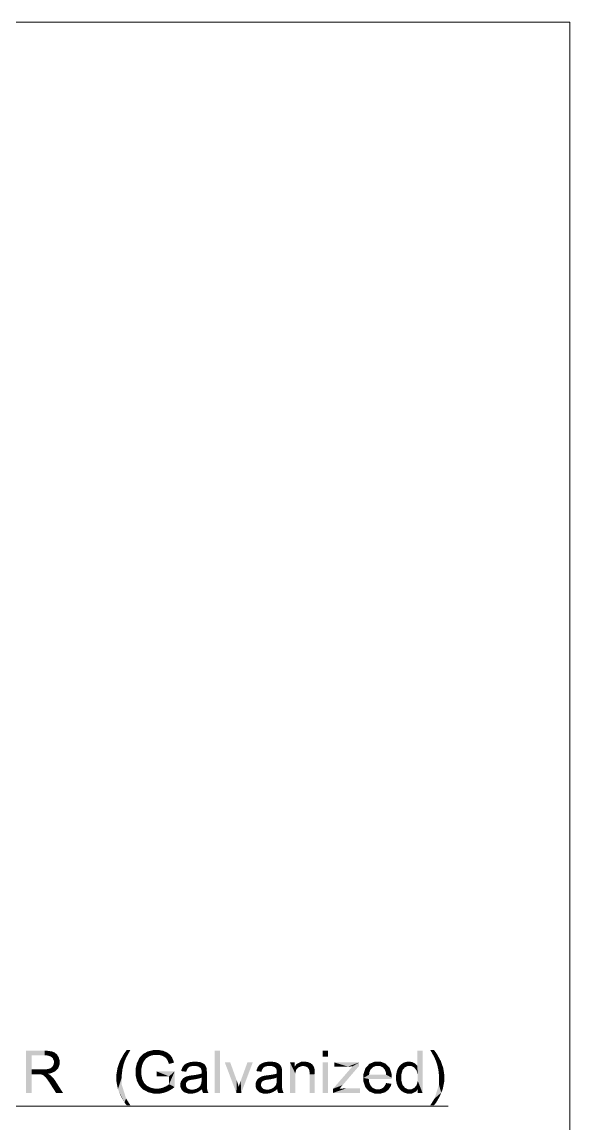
# Model space of a CAD drawing. Header units: millimetres. Extents: x 2 to 579, y 1 to 405.
# Drawn here: x 201.74 to 212.97, y 136.98 to 159.59 of the extents above; entities that cross this region are included whole.
import ezdxf

# ---------------------------------------------------------------- set-up
doc = ezdxf.new("R2010")
doc.units = ezdxf.units.MM
doc.linetypes.add('XKITLINE00', pattern=[0])
doc.layers.add('LinkedObject', color=7, linetype='Continuous', lineweight=0)

# ---------------------------------------------------------------- blocks, each defined once
blk = doc.blocks.new('*A4')
at = {"layer": 'LinkedObject'}
for points in [[(201.935, 138.101), (201.821, 137.618), (201.821, 138.482)], [(201.821, 138.482), (201.935, 138.387), (201.935, 138.101)], [(202.208, 138.387), (201.821, 138.482), (202.203, 138.482)], [(201.935, 138.387), (201.821, 138.482), (202.208, 138.387)], [(202.203, 138.482), (202.256, 138.387), (202.208, 138.387)], [(202.349, 138.47), (202.203, 138.482), (202.261, 138.482)], [(202.379, 138.459), (202.203, 138.482), (202.349, 138.47)], [(202.326, 138.367), (202.203, 138.482), (202.379, 138.459)], [(202.256, 138.387), (202.203, 138.482), (202.326, 138.367)], [(202.379, 138.459), (202.349, 138.348), (202.326, 138.367)], [(202.409, 138.447), (202.349, 138.348), (202.379, 138.459)], [(202.349, 138.348), (202.409, 138.447), (202.371, 138.328)], [(202.371, 138.328), (202.409, 138.447), (202.475, 138.377)], [(202.475, 138.377), (202.393, 138.277), (202.371, 138.328)], [(202.493, 138.347), (202.393, 138.277), (202.475, 138.377)], [(202.475, 138.377), (202.409, 138.447), (202.457, 138.406)], [(203.867, 138.321), (203.748, 138.274), (203.83, 138.422)], [(203.926, 138.435), (203.83, 138.422), (203.885, 138.496)], [(203.878, 138.347), (203.83, 138.422), (203.926, 138.435)], [(203.867, 138.321), (203.83, 138.422), (203.878, 138.347)], [(203.926, 138.435), (203.885, 138.496), (203.961, 138.496)], [(204.273, 138.444), (204.121, 138.281), (204.223, 138.417)], [(204.337, 138.363), (204.121, 138.281), (204.273, 138.444)], [(204.223, 138.417), (204.121, 138.281), (204.147, 138.336)], [(204.291, 138.332), (204.121, 138.281), (204.337, 138.363)], [(204.436, 138.497), (204.273, 138.444), (204.322, 138.47)], [(204.462, 138.399), (204.273, 138.444), (204.436, 138.497)], [(204.273, 138.444), (204.366, 138.375), (204.337, 138.363)], [(204.366, 138.375), (204.273, 138.444), (204.394, 138.387)], [(204.394, 138.387), (204.273, 138.444), (204.462, 138.399)], [(204.501, 138.399), (204.436, 138.497), (204.501, 138.497)], [(204.462, 138.399), (204.436, 138.497), (204.501, 138.399)], [(204.501, 138.497), (204.534, 138.399), (204.501, 138.399)], [(204.548, 138.497), (204.534, 138.399), (204.501, 138.497)], [(204.534, 138.399), (204.548, 138.497), (204.593, 138.388)], [(204.67, 138.466), (204.548, 138.497), (204.633, 138.482)], [(204.593, 138.388), (204.548, 138.497), (204.67, 138.466)], [(204.593, 138.388), (204.67, 138.466), (204.62, 138.376)], [(204.67, 138.466), (204.647, 138.365), (204.62, 138.376)], [(204.647, 138.365), (204.67, 138.466), (204.688, 138.335)], [(204.768, 138.409), (204.67, 138.466), (204.708, 138.451)], [(204.789, 138.382), (204.67, 138.466), (204.768, 138.409)], [(204.688, 138.335), (204.67, 138.466), (204.789, 138.382)], [(204.688, 138.335), (204.789, 138.382), (204.703, 138.316)], [(204.789, 138.382), (204.717, 138.297), (204.703, 138.316)], [(204.717, 138.297), (204.789, 138.382), (204.741, 138.245)], [(204.741, 138.245), (204.789, 138.382), (204.843, 138.284)], [(204.843, 138.284), (204.789, 138.382), (204.811, 138.355)], [(205.796, 138.482), (205.69, 137.618), (205.69, 138.482)], [(205.796, 137.618), (205.69, 137.618), (205.796, 138.482)], [(208.012, 138.482), (207.905, 138.36), (207.905, 138.482)], [(208.012, 138.36), (207.905, 138.36), (208.012, 138.482)], [(209.95, 138.482), (209.843, 138.172), (209.843, 138.482)], [(209.95, 138.482), (209.853, 137.986), (209.843, 138.172)], [(209.853, 137.986), (209.95, 138.482), (209.95, 137.618)], [(210.186, 138.496), (210.146, 138.434), (210.11, 138.496)], [(210.146, 138.434), (210.186, 138.496), (210.194, 138.346)], [(210.194, 138.346), (210.186, 138.496), (210.242, 138.422)], [(210.194, 138.346), (210.242, 138.422), (210.205, 138.319)], [(210.205, 138.319), (210.242, 138.422), (210.223, 138.279)], [(210.223, 138.279), (210.242, 138.422), (210.324, 138.274)], [(202.325, 138.125), (202.451, 138.091), (202.303, 138.117)], [(202.451, 138.091), (202.325, 138.125), (202.359, 138.151)], [(202.37, 138.169), (202.451, 138.091), (202.359, 138.151)], [(202.382, 138.187), (202.451, 138.091), (202.37, 138.169)], [(202.382, 138.187), (202.511, 138.246), (202.451, 138.091)], [(202.393, 138.226), (202.511, 138.246), (202.382, 138.187)], [(202.511, 138.282), (202.393, 138.277), (202.493, 138.347)], [(202.511, 138.246), (202.393, 138.277), (202.511, 138.282)], [(202.393, 138.277), (202.511, 138.246), (202.393, 138.247)], [(202.511, 138.246), (202.393, 138.226), (202.393, 138.247)], [(202.451, 138.091), (202.511, 138.246), (202.481, 138.123)], [(202.481, 138.123), (202.511, 138.246), (202.511, 138.2)], [(203.798, 138.096), (203.676, 138.001), (203.699, 138.135)], [(203.81, 138.151), (203.699, 138.135), (203.721, 138.199)], [(203.798, 138.096), (203.699, 138.135), (203.81, 138.151)], [(203.721, 138.199), (203.849, 138.28), (203.821, 138.196)], [(203.748, 138.274), (203.849, 138.28), (203.721, 138.199)], [(203.81, 138.151), (203.721, 138.199), (203.821, 138.196)], [(203.849, 138.28), (203.748, 138.274), (203.867, 138.321)], [(204.121, 138.281), (204.068, 138.109), (204.095, 138.227)], [(204.202, 138.187), (204.068, 138.109), (204.121, 138.281)], [(204.186, 138.1), (204.068, 138.109), (204.202, 138.187)], [(204.273, 138.312), (204.121, 138.281), (204.291, 138.332)], [(204.256, 138.293), (204.121, 138.281), (204.273, 138.312)], [(204.229, 138.25), (204.121, 138.281), (204.256, 138.293)], [(204.121, 138.281), (204.229, 138.25), (204.219, 138.227)], [(204.202, 138.187), (204.121, 138.281), (204.219, 138.227)], [(204.741, 138.245), (204.843, 138.284), (204.751, 138.212)], [(204.751, 138.212), (204.843, 138.284), (204.855, 138.24)], [(205.051, 138.173), (205.004, 138.066), (205.034, 138.153)], [(205.143, 138.131), (205.004, 138.066), (205.051, 138.173)], [(205.034, 138.153), (205.004, 138.066), (205.011, 138.099)], [(205.116, 138.085), (205.004, 138.066), (205.143, 138.131)], [(205.067, 138.194), (205.178, 138.157), (205.051, 138.173)], [(205.143, 138.131), (205.051, 138.173), (205.16, 138.144)], [(205.16, 138.144), (205.051, 138.173), (205.178, 138.157)], [(205.114, 138.225), (205.178, 138.157), (205.067, 138.194)], [(205.144, 138.236), (205.178, 138.157), (205.114, 138.225)], [(205.246, 138.258), (205.144, 138.236), (205.175, 138.247)], [(205.233, 138.17), (205.144, 138.236), (205.246, 138.258)], [(205.178, 138.157), (205.144, 138.236), (205.233, 138.17)], [(205.233, 138.17), (205.246, 138.258), (205.271, 138.17)], [(205.271, 138.17), (205.246, 138.258), (205.311, 138.17)], [(205.286, 138.258), (205.311, 138.17), (205.246, 138.258)], [(205.392, 138.249), (205.286, 138.258), (205.326, 138.258)], [(205.417, 138.239), (205.286, 138.258), (205.392, 138.249)], [(205.371, 138.152), (205.286, 138.258), (205.417, 138.239)], [(205.311, 138.17), (205.286, 138.258), (205.371, 138.152)], [(205.371, 138.152), (205.417, 138.239), (205.391, 138.134)], [(205.391, 138.134), (205.417, 138.239), (205.406, 138.121)], [(205.417, 138.239), (205.421, 138.075), (205.406, 138.121)], [(205.49, 138.192), (205.421, 138.075), (205.417, 138.239)], [(205.478, 138.206), (205.417, 138.239), (205.442, 138.23)], [(205.49, 138.192), (205.417, 138.239), (205.478, 138.206)], [(205.502, 138.178), (205.421, 138.075), (205.49, 138.192)], [(205.519, 138.142), (205.421, 138.075), (205.502, 138.178)], [(205.523, 138.12), (205.421, 138.075), (205.519, 138.142)], [(206.008, 138.244), (206.135, 137.618), (205.897, 138.244)], [(206.143, 137.869), (206.135, 137.618), (206.008, 138.244)], [(206.47, 138.244), (206.222, 137.862), (206.361, 138.244)], [(206.234, 137.618), (206.222, 137.862), (206.47, 138.244)], [(206.592, 138.173), (206.545, 138.066), (206.576, 138.153)], [(206.684, 138.131), (206.545, 138.066), (206.592, 138.173)], [(206.576, 138.153), (206.545, 138.066), (206.553, 138.099)], [(206.658, 138.085), (206.545, 138.066), (206.684, 138.131)], [(206.608, 138.194), (206.72, 138.157), (206.592, 138.173)], [(206.684, 138.131), (206.592, 138.173), (206.702, 138.144)], [(206.702, 138.144), (206.592, 138.173), (206.72, 138.157)], [(206.655, 138.225), (206.72, 138.157), (206.608, 138.194)], [(206.686, 138.236), (206.72, 138.157), (206.655, 138.225)], [(206.787, 138.258), (206.686, 138.236), (206.716, 138.247)], [(206.775, 138.17), (206.686, 138.236), (206.787, 138.258)], [(206.72, 138.157), (206.686, 138.236), (206.775, 138.17)], [(206.775, 138.17), (206.787, 138.258), (206.812, 138.17)], [(206.812, 138.17), (206.787, 138.258), (206.852, 138.17)], [(206.828, 138.258), (206.852, 138.17), (206.787, 138.258)], [(206.933, 138.249), (206.828, 138.258), (206.868, 138.258)], [(206.958, 138.239), (206.828, 138.258), (206.933, 138.249)], [(206.912, 138.152), (206.828, 138.258), (206.958, 138.239)], [(206.852, 138.17), (206.828, 138.258), (206.912, 138.152)], [(206.912, 138.152), (206.958, 138.239), (206.933, 138.134)], [(206.933, 138.134), (206.958, 138.239), (206.948, 138.121)], [(206.958, 138.239), (206.963, 138.075), (206.948, 138.121)], [(207.032, 138.192), (206.963, 138.075), (206.958, 138.239)], [(207.02, 138.206), (206.958, 138.239), (206.983, 138.23)], [(207.032, 138.192), (206.958, 138.239), (207.02, 138.206)], [(207.043, 138.178), (206.963, 138.075), (207.032, 138.192)], [(207.06, 138.142), (206.963, 138.075), (207.043, 138.178)], [(207.065, 138.12), (206.963, 138.075), (207.06, 138.142)], [(207.234, 138.244), (207.34, 137.96), (207.234, 137.618)], [(207.34, 137.96), (207.234, 138.244), (207.34, 138.02)], [(207.365, 138.102), (207.234, 138.244), (207.33, 138.156)], [(207.34, 138.02), (207.234, 138.244), (207.365, 138.102)], [(207.33, 138.156), (207.234, 138.244), (207.33, 138.244)], [(207.364, 138.207), (207.414, 138.145), (207.33, 138.156)], [(207.33, 138.156), (207.414, 138.145), (207.365, 138.102)], [(207.529, 138.258), (207.364, 138.207), (207.464, 138.258)], [(207.472, 138.167), (207.364, 138.207), (207.529, 138.258)], [(207.414, 138.145), (207.364, 138.207), (207.472, 138.167)], [(207.472, 138.167), (207.529, 138.258), (207.506, 138.167)], [(207.506, 138.167), (207.529, 138.258), (207.527, 138.167)], [(207.529, 138.258), (207.564, 138.157), (207.527, 138.167)], [(207.557, 138.258), (207.564, 138.157), (207.529, 138.258)], [(207.609, 138.248), (207.564, 138.157), (207.557, 138.258)], [(207.632, 138.238), (207.564, 138.157), (207.609, 138.248)], [(207.564, 138.157), (207.632, 138.238), (207.58, 138.148)], [(207.632, 138.238), (207.595, 138.138), (207.58, 138.148)], [(207.595, 138.138), (207.632, 138.238), (207.617, 138.112)], [(207.617, 138.112), (207.632, 138.238), (207.703, 138.185)], [(207.703, 138.185), (207.623, 138.096), (207.617, 138.112)], [(207.715, 138.168), (207.623, 138.096), (207.703, 138.185)], [(207.732, 138.129), (207.623, 138.096), (207.715, 138.168)], [(207.623, 138.096), (207.732, 138.129), (207.63, 138.08)], [(207.63, 138.08), (207.732, 138.129), (207.736, 138.106)], [(207.692, 138.201), (207.632, 138.238), (207.656, 138.228)], [(207.703, 138.185), (207.632, 138.238), (207.692, 138.201)], [(208.012, 138.244), (207.905, 137.618), (207.905, 138.244)], [(208.012, 137.618), (207.905, 137.618), (208.012, 138.244)], [(208.651, 138.244), (208.116, 137.704), (208.514, 138.162)], [(208.651, 138.174), (208.116, 137.704), (208.651, 138.244)], [(208.312, 137.777), (208.116, 137.704), (208.651, 138.174)], [(208.14, 138.244), (208.395, 138.158), (208.14, 138.158)], [(208.421, 138.158), (208.14, 138.244), (208.651, 138.244)], [(208.395, 138.158), (208.14, 138.244), (208.421, 138.158)], [(208.421, 138.158), (208.651, 138.244), (208.48, 138.16)], [(208.48, 138.16), (208.651, 138.244), (208.514, 138.162)], [(208.821, 138.171), (208.74, 138.005), (208.781, 138.127)], [(208.885, 138.098), (208.74, 138.005), (208.821, 138.171)], [(208.967, 138.258), (208.821, 138.171), (208.862, 138.215)], [(209.032, 138.258), (208.821, 138.171), (208.967, 138.258)], [(208.996, 138.171), (208.821, 138.171), (209.032, 138.258)], [(208.821, 138.171), (208.91, 138.122), (208.885, 138.098)], [(208.91, 138.122), (208.821, 138.171), (208.935, 138.147)], [(208.935, 138.147), (208.821, 138.171), (208.996, 138.171)], [(208.996, 138.171), (209.032, 138.258), (209.033, 138.171)], [(209.032, 138.258), (209.073, 138.171), (209.033, 138.171)], [(209.197, 138.216), (209.032, 138.258), (209.095, 138.258)], [(209.237, 138.173), (209.032, 138.258), (209.197, 138.216)], [(209.139, 138.14), (209.032, 138.258), (209.237, 138.173)], [(209.073, 138.171), (209.032, 138.258), (209.139, 138.14)], [(209.139, 138.14), (209.237, 138.173), (209.164, 138.11)], [(209.237, 138.173), (209.18, 138.09), (209.164, 138.11)], [(209.18, 138.09), (209.237, 138.173), (209.2, 138.031)], [(209.2, 138.031), (209.237, 138.173), (209.316, 138.01)], [(209.316, 138.01), (209.237, 138.173), (209.277, 138.13)], [(209.454, 138.139), (209.563, 138.112), (209.438, 138.101)], [(209.501, 138.197), (209.563, 138.112), (209.454, 138.139)], [(209.587, 138.141), (209.501, 138.197), (209.532, 138.218)], [(209.563, 138.112), (209.501, 138.197), (209.587, 138.141)], [(209.563, 138.238), (209.646, 138.17), (209.532, 138.218)], [(209.532, 138.218), (209.646, 138.17), (209.587, 138.141)], [(209.633, 138.258), (209.646, 138.17), (209.563, 138.238)], [(209.671, 138.258), (209.646, 138.17), (209.633, 138.258)], [(209.646, 138.17), (209.671, 138.258), (209.681, 138.17)], [(209.671, 138.258), (209.718, 138.17), (209.681, 138.17)], [(209.699, 138.258), (209.718, 138.17), (209.671, 138.258)], [(209.75, 138.246), (209.718, 138.17), (209.699, 138.258)], [(209.772, 138.234), (209.718, 138.17), (209.75, 138.246)], [(209.772, 138.234), (209.779, 138.14), (209.718, 138.17)], [(209.794, 138.222), (209.779, 138.14), (209.772, 138.234)], [(209.83, 138.191), (209.779, 138.14), (209.794, 138.222)], [(209.843, 138.172), (209.779, 138.14), (209.83, 138.191)], [(209.779, 138.14), (209.843, 138.172), (209.803, 138.11)], [(209.803, 138.11), (209.843, 138.172), (209.828, 138.08)], [(209.843, 138.172), (209.853, 137.986), (209.828, 138.08)], [(210.223, 138.279), (210.324, 138.274), (210.251, 138.194)], [(210.251, 138.194), (210.324, 138.274), (210.35, 138.199)], [(210.251, 138.194), (210.35, 138.199), (210.261, 138.15)], [(210.261, 138.15), (210.35, 138.199), (210.274, 138.095)], [(210.274, 138.095), (210.35, 138.199), (210.373, 138.135)], [(210.274, 138.095), (210.373, 138.135), (210.287, 137.985)], [(210.287, 137.985), (210.373, 138.135), (210.395, 138.001)], [(201.935, 138.101), (201.935, 138.002), (201.821, 137.618)], [(201.821, 137.618), (201.935, 138.002), (201.935, 137.618)], [(202.068, 138.002), (201.935, 138.101), (202.181, 138.101)], [(201.935, 138.002), (201.935, 138.101), (202.068, 138.002)], [(202.068, 138.002), (202.181, 138.101), (202.09, 138.002)], [(202.09, 138.002), (202.181, 138.101), (202.121, 138)], [(202.121, 138), (202.181, 138.101), (202.131, 137.998)], [(202.131, 137.998), (202.181, 138.101), (202.144, 137.994)], [(202.144, 137.994), (202.181, 138.101), (202.17, 137.983)], [(202.17, 137.983), (202.181, 138.101), (202.22, 138.101)], [(202.17, 137.983), (202.22, 138.101), (202.183, 137.975)], [(202.22, 138.101), (202.268, 138.011), (202.183, 137.975)], [(202.183, 137.975), (202.268, 138.011), (202.196, 137.966)], [(202.268, 138.011), (202.225, 137.938), (202.196, 137.966)], [(202.281, 138.109), (202.268, 138.011), (202.22, 138.101)], [(202.29, 138), (202.225, 137.938), (202.268, 138.011)], [(202.225, 137.938), (202.29, 138), (202.241, 137.917)], [(202.241, 137.917), (202.29, 138), (202.257, 137.896)], [(202.257, 137.896), (202.29, 138), (202.336, 137.968)], [(202.336, 137.968), (202.298, 137.837), (202.257, 137.896)], [(202.268, 138.011), (202.281, 138.109), (202.33, 138.02)], [(202.303, 138.117), (202.451, 138.091), (202.281, 138.109)], [(202.421, 138.06), (202.281, 138.109), (202.451, 138.091)], [(202.33, 138.02), (202.281, 138.109), (202.421, 138.06)], [(202.336, 137.968), (202.29, 138), (202.325, 137.979)], [(202.361, 137.945), (202.298, 137.837), (202.336, 137.968)], [(202.409, 137.888), (202.298, 137.837), (202.361, 137.945)], [(203.785, 137.986), (203.676, 138.001), (203.798, 138.096)], [(203.676, 138.001), (203.785, 137.986), (203.676, 137.931)], [(203.676, 137.931), (203.785, 137.986), (203.785, 137.93)], [(203.676, 137.931), (203.785, 137.93), (203.676, 137.851)], [(203.676, 137.851), (203.785, 137.93), (203.706, 137.697)], [(203.706, 137.697), (203.785, 137.93), (203.737, 137.623)], [(203.737, 137.623), (203.785, 137.93), (203.785, 137.788)], [(204.068, 138.109), (204.186, 138.1), (204.068, 138.046)], [(204.068, 138.046), (204.186, 138.1), (204.186, 138.053)], [(204.186, 137.995), (204.068, 138.046), (204.186, 138.053)], [(204.068, 138.046), (204.121, 137.816), (204.068, 137.982)], [(204.186, 137.995), (204.121, 137.816), (204.068, 138.046)], [(204.068, 137.982), (204.121, 137.816), (204.095, 137.867)], [(204.206, 137.898), (204.121, 137.816), (204.186, 137.995)], [(204.121, 137.816), (204.206, 137.898), (204.226, 137.86)], [(204.501, 138.059), (204.755, 137.957), (204.501, 137.957)], [(204.868, 138.059), (204.755, 137.957), (204.501, 138.059)], [(204.755, 137.796), (204.868, 138.059), (204.868, 137.738)], [(204.755, 137.957), (204.868, 138.059), (204.755, 137.796)], [(205.004, 138.066), (205.116, 138.085), (205.108, 138.052)], [(205.045, 137.917), (205.114, 137.837), (205.017, 137.886)], [(205.121, 137.848), (205.045, 137.917), (205.062, 137.928)], [(205.114, 137.837), (205.045, 137.917), (205.121, 137.848)], [(205.078, 137.94), (205.142, 137.865), (205.062, 137.928)], [(205.062, 137.928), (205.142, 137.865), (205.121, 137.848)], [(205.117, 137.957), (205.142, 137.865), (205.078, 137.94)], [(205.138, 137.963), (205.142, 137.865), (205.117, 137.957)], [(205.153, 137.967), (205.169, 137.877), (205.138, 137.963)], [(205.142, 137.865), (205.138, 137.963), (205.156, 137.871)], [(205.156, 137.871), (205.138, 137.963), (205.169, 137.877)], [(205.2, 137.975), (205.215, 137.888), (205.153, 137.967)], [(205.153, 137.967), (205.215, 137.888), (205.169, 137.877)], [(205.232, 137.979), (205.248, 137.892), (205.2, 137.975)], [(205.2, 137.975), (205.248, 137.892), (205.215, 137.888)], [(205.296, 137.987), (205.306, 137.901), (205.232, 137.979)], [(205.232, 137.979), (205.306, 137.901), (205.248, 137.892)], [(205.39, 138.005), (205.421, 137.933), (205.296, 137.987)], [(205.296, 137.987), (205.421, 137.933), (205.306, 137.901)], [(205.306, 137.901), (205.421, 137.933), (205.393, 137.921)], [(205.421, 138.015), (205.421, 137.933), (205.39, 138.005)], [(205.421, 138.075), (205.523, 138.12), (205.526, 138.106)], [(205.421, 138.075), (205.526, 138.106), (205.421, 138.043)], [(205.421, 138.043), (205.526, 138.106), (205.421, 138.04)], [(205.421, 138.04), (205.526, 138.106), (205.421, 138.026)], [(205.421, 138.026), (205.526, 138.106), (205.421, 138.015)], [(205.421, 138.015), (205.526, 138.106), (205.421, 137.933)], [(205.529, 138.057), (205.421, 137.933), (205.526, 138.106)], [(205.529, 138.022), (205.421, 137.933), (205.529, 138.057)], [(205.529, 138.022), (205.421, 137.894), (205.421, 137.933)], [(205.529, 137.88), (205.421, 137.894), (205.529, 138.022)], [(206.545, 138.066), (206.658, 138.085), (206.649, 138.052)], [(206.586, 137.917), (206.655, 137.837), (206.559, 137.886)], [(206.663, 137.848), (206.586, 137.917), (206.603, 137.928)], [(206.655, 137.837), (206.586, 137.917), (206.663, 137.848)], [(206.62, 137.94), (206.684, 137.865), (206.603, 137.928)], [(206.603, 137.928), (206.684, 137.865), (206.663, 137.848)], [(206.658, 137.957), (206.684, 137.865), (206.62, 137.94)], [(206.679, 137.963), (206.684, 137.865), (206.658, 137.957)], [(206.695, 137.967), (206.711, 137.877), (206.679, 137.963)], [(206.684, 137.865), (206.679, 137.963), (206.697, 137.871)], [(206.697, 137.871), (206.679, 137.963), (206.711, 137.877)], [(206.742, 137.975), (206.757, 137.888), (206.695, 137.967)], [(206.695, 137.967), (206.757, 137.888), (206.711, 137.877)], [(206.773, 137.979), (206.79, 137.892), (206.742, 137.975)], [(206.742, 137.975), (206.79, 137.892), (206.757, 137.888)], [(206.837, 137.987), (206.847, 137.901), (206.773, 137.979)], [(206.773, 137.979), (206.847, 137.901), (206.79, 137.892)], [(206.932, 138.005), (206.963, 137.933), (206.837, 137.987)], [(206.837, 137.987), (206.963, 137.933), (206.847, 137.901)], [(206.847, 137.901), (206.963, 137.933), (206.934, 137.921)], [(206.962, 138.015), (206.963, 137.933), (206.932, 138.005)], [(206.963, 138.04), (207.067, 138.106), (206.962, 138.026)], [(206.962, 138.026), (207.067, 138.106), (206.962, 138.015)], [(206.962, 138.015), (207.067, 138.106), (206.963, 137.933)], [(207.07, 138.022), (206.962, 137.894), (206.963, 137.933)], [(207.07, 137.88), (206.962, 137.894), (207.07, 138.022)], [(206.963, 138.075), (207.065, 138.12), (207.067, 138.106)], [(206.963, 138.075), (207.067, 138.106), (206.963, 138.043)], [(206.963, 138.043), (207.067, 138.106), (206.963, 138.04)], [(207.07, 138.057), (206.963, 137.933), (207.067, 138.106)], [(207.07, 138.022), (206.963, 137.933), (207.07, 138.057)], [(207.234, 137.618), (207.34, 137.96), (207.34, 137.618)], [(207.736, 138.106), (207.636, 138.032), (207.63, 138.08)], [(207.739, 138.091), (207.636, 138.032), (207.736, 138.106)], [(207.742, 138.04), (207.636, 138.032), (207.739, 138.091)], [(207.742, 138.04), (207.636, 137.999), (207.636, 138.032)], [(207.742, 138.003), (207.636, 137.999), (207.742, 138.04)], [(207.636, 137.618), (207.742, 138.003), (207.742, 137.618)], [(207.636, 137.999), (207.742, 138.003), (207.636, 137.618)], [(208.858, 138.032), (208.74, 138.005), (208.885, 138.098)], [(208.74, 138.005), (208.858, 138.032), (208.855, 137.991)], [(208.855, 137.991), (208.74, 137.926), (208.74, 138.005)], [(208.855, 137.991), (209.316, 137.932), (208.74, 137.926)], [(209.316, 137.928), (208.74, 137.926), (209.316, 137.932)], [(209.316, 137.913), (208.74, 137.926), (209.316, 137.928)], [(208.74, 137.926), (208.82, 137.689), (208.74, 137.85)], [(208.852, 137.853), (208.82, 137.689), (208.74, 137.926)], [(208.852, 137.853), (208.74, 137.926), (208.849, 137.904)], [(209.316, 137.904), (208.74, 137.926), (209.316, 137.913)], [(208.849, 137.904), (208.74, 137.926), (209.316, 137.904)], [(209.204, 137.991), (209.316, 137.932), (208.855, 137.991)], [(209.2, 138.031), (209.316, 138.01), (209.204, 137.991)], [(209.316, 137.932), (209.204, 137.991), (209.316, 138.01)], [(209.438, 138.101), (209.407, 137.931), (209.423, 138.063)], [(209.54, 138.084), (209.407, 137.931), (209.438, 138.101)], [(209.516, 137.993), (209.407, 137.931), (209.54, 138.084)], [(209.423, 138.063), (209.407, 137.931), (209.407, 137.978)], [(209.407, 137.931), (209.516, 137.993), (209.516, 137.931)], [(209.407, 137.931), (209.516, 137.87), (209.407, 137.883)], [(209.516, 137.87), (209.407, 137.931), (209.516, 137.931)], [(209.438, 138.101), (209.563, 138.112), (209.54, 138.084)], [(209.853, 137.986), (209.95, 137.618), (209.853, 137.922)], [(209.853, 137.922), (209.95, 137.618), (209.853, 137.863)], [(210.287, 137.93), (210.395, 138.001), (210.395, 137.931)], [(210.287, 137.985), (210.395, 138.001), (210.287, 137.93)], [(210.287, 137.93), (210.395, 137.931), (210.287, 137.788)], [(210.395, 137.851), (210.287, 137.788), (210.395, 137.931)], [(202.298, 137.837), (202.409, 137.888), (202.323, 137.798)], [(202.323, 137.798), (202.409, 137.888), (202.431, 137.853)], [(202.323, 137.798), (202.431, 137.853), (202.438, 137.618)], [(202.438, 137.618), (202.431, 137.853), (202.58, 137.618)], [(203.785, 137.788), (203.841, 137.419), (203.737, 137.623)], [(203.873, 137.505), (203.841, 137.419), (203.785, 137.788)], [(204.246, 137.821), (204.121, 137.816), (204.226, 137.86)], [(204.246, 137.821), (204.278, 137.658), (204.121, 137.816)], [(204.121, 137.816), (204.278, 137.658), (204.148, 137.764)], [(204.148, 137.764), (204.278, 137.658), (204.226, 137.685)], [(204.303, 137.763), (204.278, 137.658), (204.246, 137.821)], [(204.278, 137.658), (204.303, 137.763), (204.341, 137.744)], [(204.379, 137.725), (204.278, 137.658), (204.341, 137.744)], [(204.379, 137.725), (204.51, 137.603), (204.278, 137.658)], [(204.46, 137.706), (204.51, 137.603), (204.379, 137.725)], [(204.51, 137.603), (204.46, 137.706), (204.503, 137.706)], [(204.503, 137.706), (204.557, 137.603), (204.51, 137.603)], [(204.54, 137.706), (204.557, 137.603), (204.503, 137.706)], [(204.613, 137.72), (204.649, 137.62), (204.54, 137.706)], [(204.54, 137.706), (204.649, 137.62), (204.557, 137.603)], [(204.694, 137.637), (204.613, 137.72), (204.648, 137.735)], [(204.649, 137.62), (204.613, 137.72), (204.694, 137.637)], [(204.683, 137.749), (204.738, 137.654), (204.648, 137.735)], [(204.648, 137.735), (204.738, 137.654), (204.694, 137.637)], [(204.737, 137.78), (204.868, 137.738), (204.683, 137.749)], [(204.683, 137.749), (204.868, 137.738), (204.738, 137.654)], [(204.755, 137.796), (204.868, 137.738), (204.737, 137.78)], [(204.738, 137.654), (204.868, 137.738), (204.825, 137.705)], [(205.007, 137.867), (204.986, 137.783), (204.996, 137.848)], [(205.106, 137.825), (204.986, 137.783), (205.007, 137.867)], [(204.996, 137.848), (204.986, 137.783), (204.986, 137.806)], [(205.099, 137.8), (204.986, 137.783), (205.106, 137.825)], [(204.986, 137.783), (205.099, 137.8), (205.099, 137.786)], [(205.099, 137.765), (204.986, 137.783), (205.099, 137.786)], [(204.986, 137.783), (205.099, 137.765), (204.986, 137.744)], [(204.986, 137.744), (205.099, 137.765), (205.014, 137.68)], [(205.017, 137.886), (205.114, 137.837), (205.007, 137.867)], [(205.007, 137.867), (205.114, 137.837), (205.106, 137.825)], [(205.014, 137.68), (205.099, 137.765), (205.041, 137.655)], [(205.041, 137.655), (205.099, 137.765), (205.115, 137.73)], [(205.115, 137.73), (205.069, 137.629), (205.041, 137.655)], [(205.131, 137.715), (205.069, 137.629), (205.115, 137.73)], [(205.147, 137.701), (205.069, 137.629), (205.131, 137.715)], [(205.069, 137.629), (205.147, 137.701), (205.148, 137.604)], [(205.2, 137.604), (205.147, 137.701), (205.194, 137.687)], [(205.148, 137.604), (205.147, 137.701), (205.2, 137.604)], [(205.194, 137.687), (205.231, 137.604), (205.2, 137.604)], [(205.225, 137.687), (205.231, 137.604), (205.194, 137.687)], [(205.256, 137.687), (205.231, 137.604), (205.225, 137.687)], [(205.231, 137.604), (205.256, 137.687), (205.289, 137.614)], [(205.316, 137.625), (205.256, 137.687), (205.31, 137.701)], [(205.289, 137.614), (205.256, 137.687), (205.316, 137.625)], [(205.43, 137.695), (205.31, 137.701), (205.334, 137.714)], [(205.4, 137.67), (205.31, 137.701), (205.43, 137.695)], [(205.344, 137.635), (205.31, 137.701), (205.4, 137.67)], [(205.316, 137.625), (205.31, 137.701), (205.344, 137.635)], [(205.358, 137.727), (205.532, 137.713), (205.334, 137.714)], [(205.532, 137.713), (205.43, 137.695), (205.334, 137.714)], [(205.358, 137.727), (205.529, 137.807), (205.532, 137.713)], [(205.393, 137.764), (205.529, 137.807), (205.358, 137.727)], [(205.404, 137.787), (205.529, 137.807), (205.393, 137.764)], [(205.529, 137.807), (205.404, 137.787), (205.412, 137.805)], [(205.412, 137.805), (205.529, 137.88), (205.529, 137.807)], [(205.421, 137.859), (205.529, 137.88), (205.412, 137.805)], [(205.529, 137.88), (205.421, 137.859), (205.421, 137.894)], [(205.43, 137.695), (205.532, 137.713), (205.432, 137.673)], [(205.432, 137.673), (205.532, 137.713), (205.535, 137.693)], [(205.535, 137.693), (205.443, 137.634), (205.432, 137.673)], [(205.539, 137.674), (205.443, 137.634), (205.535, 137.693)], [(205.539, 137.674), (205.452, 137.618), (205.443, 137.634)], [(205.552, 137.636), (205.452, 137.618), (205.539, 137.674)], [(206.154, 137.839), (206.135, 137.618), (206.143, 137.869)], [(206.174, 137.776), (206.135, 137.618), (206.154, 137.839)], [(206.183, 137.743), (206.135, 137.618), (206.174, 137.776)], [(206.183, 137.743), (206.234, 137.618), (206.135, 137.618)], [(206.19, 137.768), (206.234, 137.618), (206.183, 137.743)], [(206.21, 137.827), (206.234, 137.618), (206.19, 137.768)], [(206.222, 137.862), (206.234, 137.618), (206.21, 137.827)], [(206.548, 137.867), (206.527, 137.783), (206.538, 137.848)], [(206.648, 137.825), (206.527, 137.783), (206.548, 137.867)], [(206.538, 137.848), (206.527, 137.783), (206.527, 137.806)], [(206.64, 137.8), (206.527, 137.783), (206.648, 137.825)], [(206.527, 137.783), (206.64, 137.8), (206.64, 137.786)], [(206.64, 137.765), (206.527, 137.783), (206.64, 137.786)], [(206.527, 137.783), (206.64, 137.765), (206.527, 137.744)], [(206.527, 137.744), (206.64, 137.765), (206.555, 137.68)], [(206.559, 137.886), (206.655, 137.837), (206.548, 137.867)], [(206.548, 137.867), (206.655, 137.837), (206.648, 137.825)], [(206.555, 137.68), (206.64, 137.765), (206.583, 137.655)], [(206.583, 137.655), (206.64, 137.765), (206.657, 137.73)], [(206.657, 137.73), (206.61, 137.629), (206.583, 137.655)], [(206.673, 137.715), (206.61, 137.629), (206.657, 137.73)], [(206.689, 137.701), (206.61, 137.629), (206.673, 137.715)], [(206.61, 137.629), (206.689, 137.701), (206.689, 137.604)], [(206.741, 137.604), (206.689, 137.701), (206.735, 137.687)], [(206.689, 137.604), (206.689, 137.701), (206.741, 137.604)], [(206.735, 137.687), (206.772, 137.604), (206.741, 137.604)], [(206.766, 137.687), (206.772, 137.604), (206.735, 137.687)], [(206.797, 137.687), (206.772, 137.604), (206.766, 137.687)], [(206.772, 137.604), (206.797, 137.687), (206.831, 137.614)], [(206.858, 137.625), (206.797, 137.687), (206.851, 137.701)], [(206.831, 137.614), (206.797, 137.687), (206.858, 137.625)], [(206.971, 137.695), (206.851, 137.701), (206.875, 137.714)], [(206.942, 137.67), (206.851, 137.701), (206.971, 137.695)], [(206.885, 137.635), (206.851, 137.701), (206.942, 137.67)], [(206.858, 137.625), (206.851, 137.701), (206.885, 137.635)], [(206.899, 137.727), (207.073, 137.713), (206.875, 137.714)], [(207.073, 137.713), (206.971, 137.695), (206.875, 137.714)], [(206.899, 137.727), (207.07, 137.807), (207.073, 137.713)], [(206.934, 137.764), (207.07, 137.807), (206.899, 137.727)], [(206.945, 137.787), (207.07, 137.807), (206.934, 137.764)], [(207.07, 137.807), (206.945, 137.787), (206.954, 137.805)], [(206.954, 137.805), (207.07, 137.88), (207.07, 137.807)], [(206.962, 137.859), (207.07, 137.88), (206.954, 137.805)], [(207.07, 137.88), (206.962, 137.859), (206.962, 137.894)], [(206.971, 137.695), (207.073, 137.713), (206.974, 137.673)], [(206.974, 137.673), (207.073, 137.713), (207.077, 137.693)], [(207.077, 137.693), (206.985, 137.634), (206.974, 137.673)], [(207.08, 137.674), (206.985, 137.634), (207.077, 137.693)], [(207.08, 137.674), (206.993, 137.618), (206.985, 137.634)], [(207.094, 137.636), (206.993, 137.618), (207.08, 137.674)], [(208.312, 137.777), (208.116, 137.618), (208.116, 137.704)], [(208.247, 137.704), (208.116, 137.618), (208.312, 137.777)], [(208.116, 137.618), (208.381, 137.71), (208.67, 137.618)], [(208.381, 137.71), (208.116, 137.618), (208.35, 137.71)], [(208.35, 137.71), (208.116, 137.618), (208.283, 137.707)], [(208.283, 137.707), (208.116, 137.618), (208.247, 137.704)], [(208.67, 137.618), (208.381, 137.71), (208.67, 137.71)], [(208.74, 137.85), (208.82, 137.689), (208.78, 137.731)], [(208.881, 137.774), (208.82, 137.689), (208.852, 137.853)], [(208.82, 137.689), (208.881, 137.774), (208.861, 137.647)], [(208.907, 137.746), (208.861, 137.647), (208.881, 137.774)], [(208.933, 137.719), (208.861, 137.647), (208.907, 137.746)], [(208.933, 137.719), (209.038, 137.604), (208.861, 137.647)], [(208.999, 137.691), (209.038, 137.604), (208.933, 137.719)], [(209.038, 137.691), (209.038, 137.604), (208.999, 137.691)], [(209.067, 137.691), (209.217, 137.657), (209.038, 137.604)], [(209.067, 137.691), (209.038, 137.604), (209.038, 137.691)], [(209.117, 137.707), (209.217, 137.657), (209.067, 137.691)], [(209.137, 137.722), (209.252, 137.684), (209.117, 137.707)], [(209.217, 137.657), (209.117, 137.707), (209.252, 137.684)], [(209.158, 137.738), (209.252, 137.684), (209.137, 137.722)], [(209.158, 137.738), (209.313, 137.806), (209.252, 137.684)], [(209.191, 137.787), (209.313, 137.806), (209.158, 137.738)], [(209.313, 137.806), (209.191, 137.787), (209.203, 137.82)], [(209.252, 137.684), (209.313, 137.806), (209.3, 137.758)], [(209.407, 137.883), (209.516, 137.87), (209.424, 137.798)], [(209.424, 137.798), (209.516, 137.87), (209.441, 137.761)], [(209.441, 137.761), (209.516, 137.87), (209.541, 137.781)], [(209.541, 137.781), (209.507, 137.666), (209.441, 137.761)], [(209.441, 137.761), (209.507, 137.666), (209.459, 137.724)], [(209.567, 137.751), (209.507, 137.666), (209.541, 137.781)], [(209.507, 137.666), (209.567, 137.751), (209.539, 137.645)], [(209.539, 137.645), (209.567, 137.751), (209.592, 137.721)], [(209.592, 137.721), (209.676, 137.604), (209.539, 137.645)], [(209.652, 137.691), (209.676, 137.604), (209.592, 137.721)], [(209.676, 137.604), (209.652, 137.691), (209.686, 137.691)], [(209.676, 137.604), (209.851, 137.697), (209.734, 137.604)], [(209.721, 137.691), (209.851, 137.697), (209.676, 137.604)], [(209.721, 137.691), (209.676, 137.604), (209.686, 137.691)], [(209.78, 137.72), (209.851, 137.697), (209.721, 137.691)], [(209.734, 137.604), (209.851, 137.697), (209.821, 137.651)], [(209.851, 137.697), (209.78, 137.72), (209.804, 137.748)], [(209.829, 137.777), (209.851, 137.697), (209.804, 137.748)], [(209.853, 137.863), (209.95, 137.618), (209.829, 137.777)], [(209.829, 137.777), (209.95, 137.618), (209.851, 137.697)], [(209.851, 137.697), (209.95, 137.618), (209.851, 137.618)], [(210.287, 137.788), (210.334, 137.623), (210.198, 137.505)], [(210.365, 137.697), (210.287, 137.788), (210.395, 137.851)], [(210.334, 137.623), (210.287, 137.788), (210.365, 137.697)], [(203.737, 137.623), (203.841, 137.419), (203.767, 137.549)], [(203.841, 137.419), (203.873, 137.505), (203.885, 137.364)], [(203.885, 137.364), (203.873, 137.505), (203.961, 137.364)], [(204.278, 137.658), (204.51, 137.603), (204.33, 137.631)], [(204.33, 137.631), (204.51, 137.603), (204.446, 137.603)], [(205.452, 137.618), (205.552, 137.636), (205.562, 137.618)], [(206.993, 137.618), (207.094, 137.636), (207.104, 137.618)], [(208.861, 137.647), (209.038, 137.604), (208.969, 137.604)], [(209.038, 137.604), (209.217, 137.657), (209.092, 137.604)], [(209.092, 137.604), (209.217, 137.657), (209.182, 137.631)], [(209.539, 137.645), (209.676, 137.604), (209.57, 137.625)], [(209.57, 137.625), (209.676, 137.604), (209.639, 137.604)], [(210.198, 137.505), (210.23, 137.419), (210.11, 137.364)], [(210.198, 137.505), (210.334, 137.623), (210.23, 137.419)], [(210.23, 137.419), (210.334, 137.623), (210.304, 137.549)], [(210.11, 137.364), (210.23, 137.419), (210.186, 137.364)]]:
    blk.add_hatch(color=7, dxfattribs=at).paths.add_polyline_path(points, flags=17)
at = {"layer": 'LinkedObject', "color": 2, "linetype": 'XKITLINE00', "lineweight": 0}
for p, q in [((128.82, 159.587), (212.972, 159.587)), ((212.972, 159.587), (212.972, 88.095))]:
    blk.add_line(p, q, dxfattribs=at)
at = {"layer": 'LinkedObject', "color": 6, "linetype": 'XKITLINE00', "lineweight": 0}
blk.add_line((192.375, 137.347), (210.475, 137.347), dxfattribs=at)

msp = doc.modelspace()

# ---------------------------------------------------------------- block references
at = {"lineweight": 0}
msp.add_blockref('*A4', (0, 0), dxfattribs=at)

doc.saveas('drawing.dxf')
